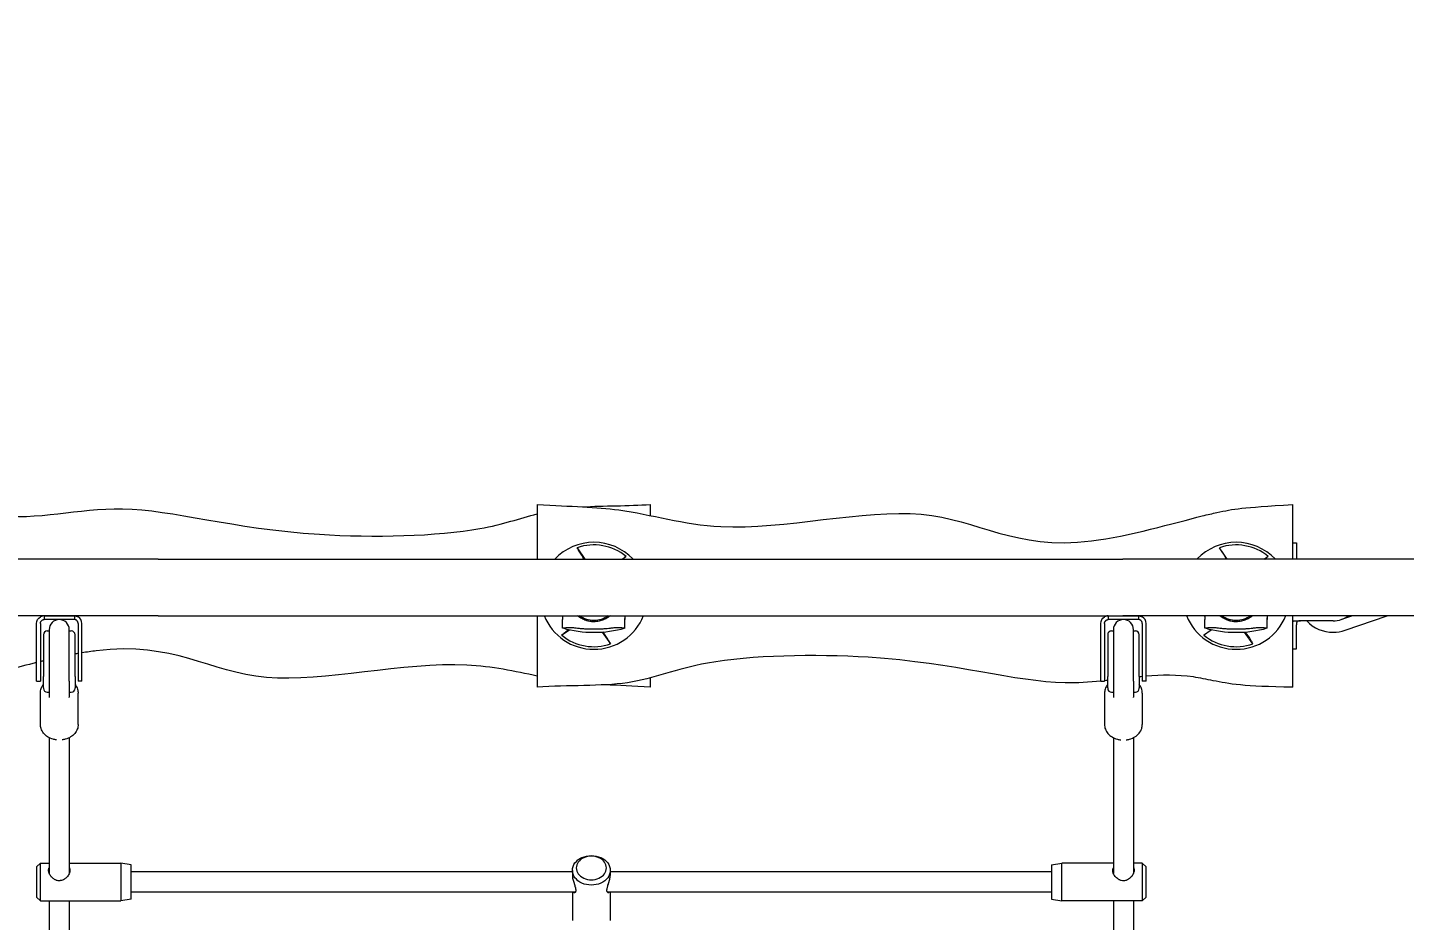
# Model space of a CAD drawing. Extents: x -4349 to 4361, y -3997 to 5633.
# Drawn here: x -445 to 648, y 16 to 725 of the extents above; entities that cross this region are included whole.
import ezdxf

# ---------------------------------------------------------------- set-up
doc = ezdxf.new("R2010")
doc.units = 0
doc.header["$LTSCALE"] = 5
doc.header["$PDMODE"] = 33
doc.header["$PDSIZE"] = 20
for name, color, linetype in [('PRODUCT', 3, 'CONTINUOUS'), ('REFERENCE', 9, 'CONTINUOUS'), ('REVIEW_REQUIRED', 30, 'CONTINUOUS')]:
    doc.layers.add(name, color=color, linetype=linetype)
doc.styles.add('LG1', font='arial.ttf', dxfattribs={"height": 185})
doc.dimstyles.new('LG_DIM', dxfattribs={"dimtxt": 185, "dimasz": 120, "dimexe": 50, "dimexo": 1, "dimgap": 50, "dimtad": 1, "dimdec": 0, "dimrnd": 10, "dimtxsty": 'LG1', "dimcen": 2.5, "dimclrt": 4, "dimadec": 4, "dimazin": 3, "dimtfac": 1, "dimtdec": 0, "dimtmove": 0, "dimatfit": 3, "dimarcsym": 0})

# ---------------------------------------------------------------- blocks, each defined once
blk = doc.blocks.new('*D4')
at = {"layer": 'REFERENCE', "color": 0}
for p in [(-3187.7, 371), (3206.3, 371), (3206.3, -3876)]:
    blk.add_point(p, dxfattribs=at)
at = {"layer": 'REVIEW_REQUIRED', "color": 0, "lineweight": -2}
for p, q in [((-3187.7, 370), (-3187.7, -3926)), ((3206.3, 370), (3206.3, -3926)), ((-3067.7, -3876), (-586.2, -3876)), ((3086.3, -3876), (66, -3876))]:
    blk.add_line(p, q, dxfattribs=at)
at = {"layer": 'REVIEW_REQUIRED', "color": 0}
for points in [[(-3067.7, -3856), (-3067.7, -3896), (-3187.7, -3876)], [(3086.3, -3896), (3086.3, -3856), (3206.3, -3876)]]:
    blk.add_solid(points, dxfattribs=at)
at = {"layer": 'REVIEW_REQUIRED', "color": 4, "insert": (-260.1, -3876), "char_height": 185, "attachment_point": 5, "style": 'LG1'}
blk.add_mtext('\\A1;6390', dxfattribs=at)
blk = doc.blocks.new('*D5')
at = {"layer": 'REFERENCE', "color": 0}
for p in [(1490.2, 3405.2), (-1471.8, 143.6), (1490.2, 143.6)]:
    blk.add_point(p, dxfattribs=at)
at = {"layer": 'REVIEW_REQUIRED', "color": 0, "lineweight": -2}
for p, q in [((-1471.8, 144.6), (-1471.8, 3455.2)), ((1490.2, 144.6), (1490.2, 3455.2)), ((-1351.8, 3405.2), (-196.2, 3405.2)), ((1370.2, 3405.2), (458.1, 3405.2))]:
    blk.add_line(p, q, dxfattribs=at)
at = {"layer": 'REVIEW_REQUIRED', "color": 0}
for points in [[(-1351.8, 3425.2), (-1351.8, 3385.2), (-1471.8, 3405.2)], [(1370.2, 3385.2), (1370.2, 3425.2), (1490.2, 3405.2)]]:
    blk.add_solid(points, dxfattribs=at)
at = {"layer": 'REVIEW_REQUIRED', "color": 4, "insert": (130.9, 3405.2), "char_height": 185, "attachment_point": 5, "style": 'LG1'}
blk.add_mtext('\\A1;2960', dxfattribs=at)
blk = doc.blocks.new('*D6')
at = {"layer": 'REFERENCE', "color": 0}
for p in [(-939.8, 674), (-4068.9, -759.6), (-435.8, -759.6)]:
    blk.add_point(p, dxfattribs=at)
at = {"layer": 'REVIEW_REQUIRED', "color": 0, "lineweight": -2}
for p, q in [((-940.8, 674), (-4118.9, 674)), ((-4068.9, 554), (-4068.9, -109.7)), ((-4068.9, -639.6), (-4068.9, -398.6)), ((-436.8, -759.6), (-4118.9, -759.6))]:
    blk.add_line(p, q, dxfattribs=at)
at = {"layer": 'REVIEW_REQUIRED', "color": 0}
for points in [[(-4048.9, 554), (-4088.9, 554), (-4068.9, 674)], [(-4088.9, -639.6), (-4048.9, -639.6), (-4068.9, -759.6)]]:
    blk.add_solid(points, dxfattribs=at)
at = {"layer": 'REVIEW_REQUIRED', "color": 4, "insert": (-4068.9, -254.2), "char_height": 185, "attachment_point": 5, "style": 'LG1'}
blk.add_mtext('\\A1;1430', dxfattribs=at)
blk = doc.blocks.new('*D7')
at = {"layer": 'REFERENCE', "color": 0}
for p in [(2, 2370), (445.9, -2371.6), (4080.7, -2371.6)]:
    blk.add_point(p, dxfattribs=at)
at = {"layer": 'REVIEW_REQUIRED', "color": 0, "lineweight": -2}
for p, q in [((3, 2370), (4130.7, 2370)), ((4080.7, 2250), (4080.7, 143.6)), ((4080.7, -2251.6), (4080.7, -145.3)), ((446.9, -2371.6), (4130.7, -2371.6))]:
    blk.add_line(p, q, dxfattribs=at)
at = {"layer": 'REVIEW_REQUIRED', "color": 0}
for points in [[(4100.7, 2250), (4060.7, 2250), (4080.7, 2370)], [(4060.7, -2251.6), (4100.7, -2251.6), (4080.7, -2371.6)]]:
    blk.add_solid(points, dxfattribs=at)
at = {"layer": 'REVIEW_REQUIRED', "color": 4, "insert": (4080.7, -0.8), "char_height": 185, "attachment_point": 5, "style": 'LG1'}
blk.add_mtext('\\A1;4740', dxfattribs=at)

msp = doc.modelspace()

# ---------------------------------------------------------------- linework, layer by layer
at = {"layer": 'PRODUCT', "linetype": 'Continuous', "lineweight": 0}
for p, q in [((-40.7, 346.6), (-40.7, 303.3)), ((49.3, 337.8), (49.3, 346.6)), ((559.3, 303.3), (559.3, 346.6)), ((-9, 312.3), (-2.8, 303.3)), ((507.2, 303.3), (501, 312.3)), ((559.3, 316.1), (562.3, 316.1)), ((562.3, 316.1), (562.3, 304.1)), ((-341.7, 303.3), (-1012.9, 303.3)), ((-341.7, 303.3), (424.4, 303.3)), ((26.8, 303.3), (29.8, 305.4)), ((786.7, 303.3), (424.4, 303.3)), ((539.8, 305.4), (536.8, 303.3)), ((562.3, 304.1), (562.3, 303.3)), ((-341.7, 258.3), (-1012.9, 258.3)), ((-438.2, 226.2), (-438.2, 252.2)), ((-435.2, 252.2), (-435.2, 226.2)), ((-432.2, 258.2), (-432.2, 255.2)), ((-432.2, 255.2), (-432.2, 255.2)), ((-432.2, 255.2), (-432.2, 255.2)), ((-408.2, 258.2), (-408.2, 255.2)), ((-408.2, 255.2), (-408.2, 255.2)), ((-408.2, 255.2), (-408.2, 255.2)), ((-405.2, 252.2), (-405.2, 226.2)), ((-402.2, 226.2), (-402.2, 252.2)), ((-341.7, 258.3), (424.4, 258.3)), ((-40.7, 258.3), (-40.7, 201.6)), ((-20.5, 258.3), (-20.5, 255.4)), ((-20.5, 248.5), (-20.5, 255.4)), ((29, 258.3), (29, 255.4)), ((29, 248.5), (29, 255.4)), ((406.8, 226.2), (406.8, 252.2)), ((409.8, 252.2), (409.8, 226.2)), ((412.8, 258.2), (412.8, 255.2)), ((412.8, 255.2), (412.8, 255.2)), ((412.8, 255.2), (412.8, 255.2)), ((786.7, 258.3), (424.4, 258.3)), ((436.8, 258.2), (436.8, 255.2)), ((436.8, 255.2), (436.8, 255.2)), ((436.8, 255.2), (436.8, 255.2)), ((439.8, 252.2), (439.8, 226.2)), ((442.8, 226.2), (442.8, 252.2)), ((489.5, 258.3), (489.5, 255.4)), ((489.5, 248.5), (489.5, 255.4)), ((539, 258.3), (539, 255.4)), ((539, 248.5), (539, 255.4)), ((559.3, 201.6), (559.3, 258.3)), ((560.1, 254.1), (565.3, 254.1)), ((591.3, 254.1), (565.3, 254.1)), ((606.7, 258.3), (597.9, 255.2)), ((600.8, 246.7), (634.2, 258.3)), ((-432.7, 243.2), (-432.7, 210.1)), ((-429.7, 246.2), (-428.2, 246.2)), ((-428.2, 247.2), (-428.2, 206.4)), ((-412.2, 206.4), (-412.2, 247.2)), ((-412.2, 246.2), (-410.7, 246.2)), ((-407.7, 210.1), (-407.7, 243.2)), ((-21.3, 242.8), (-15, 247.2)), ((11, 245.3), (17.6, 235.9)), ((412.3, 243.2), (412.3, 210.1)), ((415.3, 246.2), (416.8, 246.2)), ((416.8, 247.2), (416.8, 206.4)), ((432.8, 206.4), (432.8, 247.2)), ((432.8, 246.2), (434.3, 246.2)), ((437.3, 210.1), (437.3, 243.2)), ((495, 247.2), (488.7, 242.8)), ((527.6, 235.9), (521, 245.3)), ((562.3, 244.1), (562.3, 251.1)), ((562.3, 232.1), (562.3, 244.1)), ((559.3, 232.1), (562.3, 232.1)), ((-438.2, 206.2), (-438.2, 226.2)), ((-435.2, 226.2), (-435.2, 206.2)), ((-405.2, 226.2), (-405.2, 206.2)), ((-402.2, 206.2), (-402.2, 226.2)), ((406.8, 206.2), (406.8, 226.2)), ((409.8, 226.2), (409.8, 206.2)), ((439.8, 226.2), (439.8, 206.2)), ((442.8, 206.2), (442.8, 226.2)), ((-432.7, 200.9), (-432.7, 210.1)), ((-407.7, 210.1), (-407.7, 200.9)), ((49.3, 201.6), (49.3, 208.9)), ((412.3, 200.9), (412.3, 210.1)), ((437.3, 210.1), (437.3, 200.9)), ((-438.2, 206.2), (-435.2, 206.2)), ((-435.2, 171.9), (-435.2, 196.8)), ((-432.7, 200.9), (-432.7, 200.5)), ((-429.7, 197.5), (-428.2, 197.5)), ((-428.2, 206.4), (-428.2, 193.6)), ((-412.2, 206.4), (-412.2, 193.6)), ((-412.2, 197.5), (-410.7, 197.5)), ((-407.7, 200.5), (-407.7, 200.9)), ((-402.2, 206.2), (-405.2, 206.2)), ((-405.2, 171.9), (-405.2, 196.8)), ((406.8, 206.2), (409.8, 206.2)), ((409.8, 196.8), (409.8, 171.9)), ((412.3, 200.9), (412.3, 200.5)), ((415.3, 197.5), (416.8, 197.5)), ((416.8, 206.4), (416.8, 193.6)), ((432.8, 206.4), (432.8, 193.6)), ((432.8, 197.5), (434.3, 197.5)), ((437.3, 200.5), (437.3, 200.9)), ((442.8, 206.2), (439.8, 206.2)), ((439.8, 196.8), (439.8, 171.9)), ((-428.2, 193.6), (-428.2, 193.3)), ((-412.2, 193.3), (-412.2, 193.6)), ((416.8, 193.6), (416.8, 193.3)), ((432.8, 193.3), (432.8, 193.6)), ((-428.2, 161.4), (-428.2, 53.7)), ((-412.2, 161.4), (-412.2, 53.7)), ((416.8, 161.4), (416.8, 53.7)), ((432.8, 161.4), (432.8, 53.7)), ((-438.2, 58.8), (-435.2, 61.8)), ((-438.2, 58.8), (-438.2, 54.3)), ((-435.2, 56.1), (-435.2, 61.8)), ((-435.2, 61.8), (-428.2, 61.8)), ((-435.2, 31.8), (-435.2, 56.1)), ((-412.2, 61.8), (-371.2, 61.8)), ((-371.2, 61.8), (-371.2, 56.1)), ((-363.2, 60.4), (-371.2, 61.8)), ((-371.2, 56.1), (-371.2, 31.8)), ((-363.2, 55.3), (-363.2, 60.4)), ((-363.2, 33.2), (-363.2, 55.3)), ((-12.7, 54.8), (-363.2, 54.8)), ((-12.7, 56.1), (-12.7, 52.1)), ((17.3, 56.1), (17.3, 52.1)), ((367.8, 54.8), (17.3, 54.8)), ((367.8, 60.4), (375.8, 61.8)), ((367.8, 60.4), (367.8, 55.3)), ((367.8, 55.3), (367.8, 33.2)), ((375.8, 56.1), (375.8, 61.8)), ((416.8, 61.8), (375.8, 61.8)), ((375.8, 31.8), (375.8, 56.1)), ((439.8, 61.8), (432.8, 61.8)), ((439.8, 61.8), (439.8, 56.1)), ((442.8, 58.8), (439.8, 61.8)), ((439.8, 56.1), (439.8, 31.8)), ((442.8, 54.3), (442.8, 58.8)), ((-438.2, 54.3), (-438.2, 34.8)), ((442.8, 34.8), (442.8, 54.3)), ((-438.2, 34.8), (-435.2, 31.8)), ((-363.2, 33.2), (-371.2, 31.8)), ((-10.4, 38.8), (-363.2, 38.8)), ((-12.7, 38.8), (-12.7, 16.3)), ((367.8, 38.8), (14.9, 38.8)), ((17.3, 38.8), (17.3, 16.3)), ((367.8, 33.2), (375.8, 31.8)), ((442.8, 34.8), (439.8, 31.8)), ((-435.2, 31.8), (-371.2, 31.8)), ((-428.2, 31.8), (-428.2, -145.5)), ((-412.2, 31.8), (-412.2, -145.5)), ((439.8, 31.8), (375.8, 31.8)), ((416.8, 31.8), (416.8, -145.5)), ((432.8, 31.8), (432.8, -145.5))]:
    msp.add_line(p, q, dxfattribs=at)
for centre, radius, start, end in [((4.3, 274.1), 42.5, 43.4566, 136.5434), ((4.3, 274.1), 40.4, 50.8025, 109.1975), ((514.3, 274.1), 42.5, 43.4566, 136.5434), ((514.3, 274.1), 40.4, 50.8025, 109.1975), ((-420.2, 247.2), 8, 90, 180), ((-420.2, 247.2), 8, 0, 90), ((4.3, 274.1), 42.5, 201.7562, 338.2438), ((4.3, 274.1), 19.4, 234.3082, 270), ((4.3, 274.1), 19.4, 270, 305.6918), ((424.8, 247.2), 8, 90, 180), ((424.8, 247.2), 8, 0, 90), ((514.3, 274.1), 42.5, 201.7562, 338.2438), ((514.3, 274.1), 19.4, 234.3082, 270), ((514.3, 274.1), 19.4, 270, 305.6918), ((591.3, 274.1), 29, 223.6028, 270), ((591.3, 274.1), 20, 270, 308.0089), ((-429.7, 243.2), 3, 90, 180), ((-410.7, 243.2), 3, 0, 90), ((4.3, 274.1), 40.4, 230.8025, 289.1975), ((4.3, 335.9), 90.8, 254.1962, 270), ((4.3, 335.9), 90.8, 270, 285.8038), ((415.3, 243.2), 3, 90, 180), ((434.3, 243.2), 3, 0, 90), ((514.3, 274.1), 40.4, 230.8025, 289.1975), ((514.3, 335.9), 90.8, 254.1962, 270), ((514.3, 335.9), 90.8, 270, 285.8038), ((591.3, 274.1), 29, 270, 289.2162), ((-429.7, 200.5), 3, 180, 270), ((-410.7, 200.5), 3, 270, 0), ((415.3, 200.5), 3, 180, 270), ((434.3, 200.5), 3, 270, 0)]:
    msp.add_arc(centre, radius, start, end, dxfattribs=at)
at = {"layer": 'PRODUCT', "linetype": 'Continuous', "lineweight": 0, "extrusion": (0, 0, -1)}
for centre, major_axis, ratio, end_param in [((-432.2, 252.2), (-6, 0), 1, 1.047198), ((-420.2, 258.2), (-12, 0), 0.000036, 3.141593), ((-420.2, 255.2), (12, 0), 0.000036, 3.141593), ((412.8, 252.2), (-6, 0), 1, 1.047198), ((424.8, 258.2), (-12, 0), 0.000036, 3.141593), ((424.8, 255.2), (12, 0), 0.000036, 3.141593), ((2.3, 56.1), (-15, 0), 0.782586, 3.141593), ((2.3, 56.1), (15, 0), 0.782586, 3.141593)]:
    msp.add_ellipse(centre, major_axis=major_axis, ratio=ratio, start_param=0, end_param=end_param, dxfattribs=at)
at = {"layer": 'PRODUCT', "linetype": 'Continuous', "lineweight": 0}
for centre, major_axis, ratio, end_param in [((-420.2, 255.2), (12, 0), 0.000036, 3.141593), ((-408.2, 252.2), (6, 0), 1, 1.047198), ((424.8, 255.2), (12, 0), 0.000036, 3.141593), ((436.8, 252.2), (6, 0), 1, 1.047198), ((2.3, 58), (12, 0), 0.782586, 3.141593), ((2.3, 58), (-12, 0), 0.782586, 3.141593)]:
    msp.add_ellipse(centre, major_axis=major_axis, ratio=ratio, start_param=0, end_param=end_param, dxfattribs=at)
for points, knots in [([(-550.7, 346.6), (-511.7, 346.3), (-495, 343.1), (-441.7, 331.8), (-370.7, 355.8), (-255.6, 318.3), (-92.2, 322), (-54.5, 335.6), (-40.7, 339.2)], [0, 0, 0, 0, 0.0819172, 0.1165378, 0.3462065, 0.6050821, 0.7621874, 0.8474007, 0.8474007, 0.8474007, 0.8474007]), ([(-40.7, 346.6), (-13, 344.9), (31.7, 344.7), (117.7, 316.8), (282, 359.4), (351.2, 298.4), (473.6, 334.5), (511.7, 343.1), (517.7, 344), (559.3, 346.6)], [0, 0, 0, 0, 0.106281, 0.254068, 0.502095, 0.750611, 0.86937, 0.894309, 1, 1, 1, 1]), ([(-7.3, 309.5), (-7.7, 310), (-8, 310.5), (-8.4, 311.2), (-8.6, 311.5), (-8.8, 311.9), (-8.9, 312.1), (-9, 312.3)], [0.000000486, 0.000000486, 0.000000486, 0.000000486, 0.002114988, 0.002114988, 0.003172238, 0.003172238, 0.004229489, 0.004229489, 0.004229489, 0.004229489]), ([(501, 312.3), (501.2, 311.9), (501.4, 311.5), (501.8, 310.8), (502, 310.5), (502.3, 310), (502.5, 309.7), (502.7, 309.5)], [0.000000242, 0.000000242, 0.000000242, 0.000000242, 0.002114103, 0.002114103, 0.003171033, 0.003171033, 0.004227963, 0.004227963, 0.004227963, 0.004227963]), ([(29.8, 305.4), (29.5, 305.1), (29.1, 304.8), (28.5, 304.3), (28.3, 304.1), (27.8, 303.7), (27.5, 303.5), (27.3, 303.4)], [0.000000242, 0.000000242, 0.000000242, 0.000000242, 0.002114103, 0.002114103, 0.003171033, 0.003171033, 0.004227963, 0.004227963, 0.004227963, 0.004227963]), ([(537.3, 303.4), (537.8, 303.7), (538.3, 304.1), (538.9, 304.6), (539.1, 304.8), (539.5, 305.1), (539.7, 305.3), (539.8, 305.4)], [0.000000486, 0.000000486, 0.000000486, 0.000000486, 0.002114988, 0.002114988, 0.003172238, 0.003172238, 0.004229489, 0.004229489, 0.004229489, 0.004229489]), ([(-432.2, 258.2), (-432.2, 258.2), (-432.2, 258.2), (-432.3, 258.2), (-432.4, 258.2), (-432.5, 258.2), (-432.6, 258.2), (-432.9, 258.2), (-433, 258.2), (-433.3, 258.1), (-433.4, 258.1), (-433.8, 258), (-433.9, 257.9), (-434.3, 257.8), (-434.5, 257.8), (-434.9, 257.6), (-435, 257.5), (-435.2, 257.4)], [0, 0, 0, 0, 0.000602724, 0.000602724, 0.001205449, 0.001205449, 0.001808173, 0.001808173, 0.002410898, 0.002410898, 0.003013622, 0.003013622, 0.003616347, 0.003616347, 0.004219071, 0.004219071, 0.004821796, 0.004821796, 0.004821796, 0.004821796]), ([(-435.2, 252.2), (-435.2, 252.5), (-435.2, 252.7), (-435.1, 253.1), (-435, 253.2), (-434.9, 253.5), (-434.9, 253.6), (-434.7, 254), (-434.5, 254.2), (-434.2, 254.4), (-434.1, 254.5), (-433.9, 254.7), (-433.8, 254.7), (-433.6, 254.9), (-433.5, 254.9), (-433.3, 255), (-433.2, 255), (-433, 255.1), (-432.9, 255.1), (-432.8, 255.1), (-432.7, 255.2), (-432.5, 255.2), (-432.4, 255.2), (-432.2, 255.2), (-432.2, 255.2), (-432.2, 255.2)], [0, 0, 0, 0, 0.000794672, 0.000794672, 0.001192009, 0.001192009, 0.001589345, 0.001589345, 0.002384017, 0.002384017, 0.002781354, 0.002781354, 0.00317869, 0.00317869, 0.003576026, 0.003576026, 0.003973362, 0.003973362, 0.004370698, 0.004370698, 0.004768035, 0.004768035, 0.005562707, 0.005562707, 0.006357379, 0.006357379, 0.006357379, 0.006357379]), ([(-435.2, 252.2), (-435.2, 252.5), (-435.2, 252.7), (-435.1, 253.1), (-435, 253.2), (-434.9, 253.5), (-434.9, 253.6), (-434.7, 254), (-434.5, 254.2), (-434.2, 254.4), (-434.1, 254.5), (-433.9, 254.7), (-433.8, 254.7), (-433.6, 254.9), (-433.5, 254.9), (-433.3, 255), (-433.2, 255), (-433, 255.1), (-432.9, 255.1), (-432.8, 255.2), (-432.7, 255.2), (-432.5, 255.2), (-432.4, 255.2), (-432.2, 255.2), (-432.2, 255.2), (-432.2, 255.2)], [0, 0, 0, 0, 0.000794672, 0.000794672, 0.001192009, 0.001192009, 0.001589345, 0.001589345, 0.002384017, 0.002384017, 0.002781354, 0.002781354, 0.00317869, 0.00317869, 0.003576026, 0.003576026, 0.003973362, 0.003973362, 0.004370698, 0.004370698, 0.004768035, 0.004768035, 0.005562707, 0.005562707, 0.006357379, 0.006357379, 0.006357379, 0.006357379]), ([(-408.2, 258.2), (-408.2, 258.2), (-408.2, 258.2), (-408.1, 258.2), (-408, 258.2), (-407.9, 258.2), (-407.8, 258.2), (-407.6, 258.2), (-407.4, 258.2), (-407.1, 258.1), (-407, 258.1), (-406.6, 258), (-406.5, 257.9), (-406.1, 257.8), (-405.9, 257.8), (-405.6, 257.6), (-405.4, 257.5), (-405.2, 257.4)], [0, 0, 0, 0, 0.000602724, 0.000602724, 0.001205449, 0.001205449, 0.001808173, 0.001808173, 0.002410898, 0.002410898, 0.003013622, 0.003013622, 0.003616347, 0.003616347, 0.004219071, 0.004219071, 0.004821796, 0.004821796, 0.004821796, 0.004821796]), ([(-405.2, 252.2), (-405.2, 252.5), (-405.2, 252.7), (-405.4, 253.1), (-405.4, 253.2), (-405.5, 253.5), (-405.6, 253.6), (-405.8, 254), (-405.9, 254.2), (-406.2, 254.4), (-406.3, 254.5), (-406.5, 254.7), (-406.6, 254.7), (-406.8, 254.9), (-406.9, 254.9), (-407.1, 255), (-407.2, 255), (-407.4, 255.1), (-407.5, 255.1), (-407.7, 255.2), (-407.7, 255.2), (-407.9, 255.2), (-408, 255.2), (-408.2, 255.2), (-408.2, 255.2), (-408.2, 255.2)], [0, 0, 0, 0, 0.000794672, 0.000794672, 0.001192009, 0.001192009, 0.001589345, 0.001589345, 0.002384017, 0.002384017, 0.002781354, 0.002781354, 0.00317869, 0.00317869, 0.003576026, 0.003576026, 0.003973362, 0.003973362, 0.004370698, 0.004370698, 0.004768035, 0.004768035, 0.005562707, 0.005562707, 0.006357379, 0.006357379, 0.006357379, 0.006357379]), ([(-405.2, 252.2), (-405.2, 252.5), (-405.2, 252.7), (-405.4, 253.1), (-405.4, 253.2), (-405.5, 253.5), (-405.6, 253.6), (-405.8, 254), (-405.9, 254.2), (-406.2, 254.4), (-406.3, 254.5), (-406.5, 254.7), (-406.6, 254.7), (-406.8, 254.9), (-406.9, 254.9), (-407.1, 255), (-407.2, 255), (-407.4, 255.1), (-407.5, 255.1), (-407.7, 255.1), (-407.7, 255.2), (-407.9, 255.2), (-408, 255.2), (-408.2, 255.2), (-408.2, 255.2), (-408.2, 255.2)], [0, 0, 0, 0, 0.000794672, 0.000794672, 0.001192009, 0.001192009, 0.001589345, 0.001589345, 0.002384017, 0.002384017, 0.002781354, 0.002781354, 0.00317869, 0.00317869, 0.003576026, 0.003576026, 0.003973362, 0.003973362, 0.004370698, 0.004370698, 0.004768035, 0.004768035, 0.005562707, 0.005562707, 0.006357379, 0.006357379, 0.006357379, 0.006357379]), ([(4.3, 253.5), (3.9, 253.5), (3.6, 253.5), (2.9, 253.5), (2.5, 253.6), (1.5, 253.7), (0.8, 253.8), (-0.2, 254), (-0.5, 254.1), (-1.2, 254.2), (-1.5, 254.3), (-2.5, 254.6), (-3.1, 254.9), (-4.3, 255.4), (-4.8, 255.7), (-5.9, 256.2), (-6.4, 256.5), (-7.4, 257.2), (-7.8, 257.5), (-8.5, 258), (-8.7, 258.2), (-8.8, 258.3)], [0.0173685, 0.0173685, 0.0173685, 0.0173685, 0.01841269, 0.01841269, 0.01945689, 0.01945689, 0.02154529, 0.02154529, 0.02258948, 0.02258948, 0.02363368, 0.02363368, 0.02572208, 0.02572208, 0.02781047, 0.02781047, 0.02989887, 0.02989887, 0.03198726, 0.03198726, 0.03289971, 0.03289971, 0.03289971, 0.03289971]), ([(17.4, 258.3), (16.8, 257.8), (16.1, 257.3), (14.9, 256.5), (14.4, 256.2), (13.3, 255.6), (12.8, 255.4), (11.6, 254.9), (11, 254.6), (9.7, 254.2), (9.1, 254.1), (7.1, 253.6), (5.7, 253.5), (4.3, 253.5)], [0.0017977, 0.0017977, 0.0017977, 0.0017977, 0.0048042, 0.0048042, 0.00689825, 0.00689825, 0.0089923, 0.0089923, 0.01108635, 0.01108635, 0.0131804, 0.0131804, 0.0173685, 0.0173685, 0.0173685, 0.0173685]), ([(412.8, 258.2), (412.8, 258.2), (412.8, 258.2), (412.7, 258.2), (412.6, 258.2), (412.5, 258.2), (412.4, 258.2), (412.1, 258.2), (412, 258.2), (411.7, 258.1), (411.6, 258.1), (411.2, 258), (411.1, 257.9), (410.7, 257.8), (410.5, 257.8), (410.1, 257.6), (410, 257.5), (409.8, 257.4)], [0, 0, 0, 0, 0.000602724, 0.000602724, 0.001205449, 0.001205449, 0.001808173, 0.001808173, 0.002410898, 0.002410898, 0.003013622, 0.003013622, 0.003616347, 0.003616347, 0.004219071, 0.004219071, 0.004821796, 0.004821796, 0.004821796, 0.004821796]), ([(409.8, 252.2), (409.8, 252.5), (409.8, 252.7), (409.9, 253.1), (410, 253.2), (410.1, 253.5), (410.1, 253.6), (410.3, 254), (410.5, 254.2), (410.8, 254.4), (410.9, 254.5), (411.1, 254.7), (411.2, 254.7), (411.4, 254.9), (411.5, 254.9), (411.7, 255), (411.8, 255), (412, 255.1), (412.1, 255.1), (412.2, 255.1), (412.3, 255.2), (412.5, 255.2), (412.6, 255.2), (412.8, 255.2), (412.8, 255.2), (412.8, 255.2)], [0, 0, 0, 0, 0.000794672, 0.000794672, 0.001192009, 0.001192009, 0.001589345, 0.001589345, 0.002384017, 0.002384017, 0.002781354, 0.002781354, 0.00317869, 0.00317869, 0.003576026, 0.003576026, 0.003973362, 0.003973362, 0.004370698, 0.004370698, 0.004768035, 0.004768035, 0.005562707, 0.005562707, 0.006357379, 0.006357379, 0.006357379, 0.006357379]), ([(409.8, 252.2), (409.8, 252.5), (409.8, 252.7), (409.9, 253.1), (410, 253.2), (410.1, 253.5), (410.1, 253.6), (410.3, 254), (410.5, 254.2), (410.8, 254.4), (410.9, 254.5), (411.1, 254.7), (411.2, 254.7), (411.4, 254.9), (411.5, 254.9), (411.7, 255), (411.8, 255), (412, 255.1), (412.1, 255.1), (412.2, 255.2), (412.3, 255.2), (412.5, 255.2), (412.6, 255.2), (412.8, 255.2), (412.8, 255.2), (412.8, 255.2)], [0, 0, 0, 0, 0.000794672, 0.000794672, 0.001192009, 0.001192009, 0.001589345, 0.001589345, 0.002384017, 0.002384017, 0.002781354, 0.002781354, 0.00317869, 0.00317869, 0.003576026, 0.003576026, 0.003973362, 0.003973362, 0.004370698, 0.004370698, 0.004768035, 0.004768035, 0.005562707, 0.005562707, 0.006357379, 0.006357379, 0.006357379, 0.006357379]), ([(436.8, 258.2), (436.8, 258.2), (436.8, 258.2), (436.9, 258.2), (437, 258.2), (437.1, 258.2), (437.2, 258.2), (437.4, 258.2), (437.6, 258.2), (437.9, 258.1), (438, 258.1), (438.4, 258), (438.5, 257.9), (438.9, 257.8), (439.1, 257.8), (439.4, 257.6), (439.6, 257.5), (439.8, 257.4)], [0, 0, 0, 0, 0.000602724, 0.000602724, 0.001205449, 0.001205449, 0.001808173, 0.001808173, 0.002410898, 0.002410898, 0.003013622, 0.003013622, 0.003616347, 0.003616347, 0.004219071, 0.004219071, 0.004821796, 0.004821796, 0.004821796, 0.004821796]), ([(439.8, 252.2), (439.8, 252.5), (439.8, 252.7), (439.6, 253.1), (439.6, 253.2), (439.5, 253.5), (439.4, 253.6), (439.2, 254), (439.1, 254.2), (438.8, 254.4), (438.7, 254.5), (438.5, 254.7), (438.4, 254.7), (438.2, 254.9), (438.1, 254.9), (437.9, 255), (437.8, 255), (437.6, 255.1), (437.5, 255.1), (437.3, 255.2), (437.3, 255.2), (437.1, 255.2), (437, 255.2), (436.8, 255.2), (436.8, 255.2), (436.8, 255.2)], [0, 0, 0, 0, 0.000794672, 0.000794672, 0.001192009, 0.001192009, 0.001589345, 0.001589345, 0.002384017, 0.002384017, 0.002781354, 0.002781354, 0.00317869, 0.00317869, 0.003576026, 0.003576026, 0.003973362, 0.003973362, 0.004370698, 0.004370698, 0.004768035, 0.004768035, 0.005562707, 0.005562707, 0.006357379, 0.006357379, 0.006357379, 0.006357379]), ([(439.8, 252.2), (439.8, 252.5), (439.8, 252.7), (439.6, 253.1), (439.6, 253.2), (439.5, 253.5), (439.4, 253.6), (439.2, 254), (439.1, 254.2), (438.8, 254.4), (438.7, 254.5), (438.5, 254.7), (438.4, 254.7), (438.2, 254.9), (438.1, 254.9), (437.9, 255), (437.8, 255), (437.6, 255.1), (437.5, 255.1), (437.3, 255.1), (437.3, 255.2), (437.1, 255.2), (437, 255.2), (436.8, 255.2), (436.8, 255.2), (436.8, 255.2)], [0, 0, 0, 0, 0.000794672, 0.000794672, 0.001192009, 0.001192009, 0.001589345, 0.001589345, 0.002384017, 0.002384017, 0.002781354, 0.002781354, 0.00317869, 0.00317869, 0.003576026, 0.003576026, 0.003973362, 0.003973362, 0.004370698, 0.004370698, 0.004768035, 0.004768035, 0.005562707, 0.005562707, 0.006357379, 0.006357379, 0.006357379, 0.006357379]), ([(514.3, 253.5), (513.9, 253.5), (513.6, 253.5), (512.9, 253.5), (512.5, 253.6), (511.5, 253.7), (510.8, 253.8), (509.8, 254), (509.5, 254.1), (508.8, 254.2), (508.5, 254.3), (507.5, 254.6), (506.9, 254.9), (505.7, 255.4), (505.2, 255.7), (504.1, 256.2), (503.6, 256.5), (502.6, 257.2), (502.2, 257.5), (501.5, 258), (501.3, 258.2), (501.2, 258.3)], [0.0173685, 0.0173685, 0.0173685, 0.0173685, 0.01841269, 0.01841269, 0.01945689, 0.01945689, 0.02154529, 0.02154529, 0.02258948, 0.02258948, 0.02363368, 0.02363368, 0.02572208, 0.02572208, 0.02781047, 0.02781047, 0.02989887, 0.02989887, 0.03198726, 0.03198726, 0.03289971, 0.03289971, 0.03289971, 0.03289971]), ([(527.4, 258.3), (526.8, 257.8), (526.1, 257.3), (524.9, 256.5), (524.4, 256.2), (523.3, 255.6), (522.8, 255.4), (521.6, 254.9), (521, 254.6), (519.7, 254.2), (519.1, 254.1), (517.1, 253.6), (515.7, 253.5), (514.3, 253.5)], [0.0017977, 0.0017977, 0.0017977, 0.0017977, 0.0048042, 0.0048042, 0.00689825, 0.00689825, 0.0089923, 0.0089923, 0.01108635, 0.01108635, 0.0131804, 0.0131804, 0.0173685, 0.0173685, 0.0173685, 0.0173685]), ([(559.3, 251.1), (559.3, 251.3), (559.3, 251.5), (559.3, 251.9), (559.3, 252.1), (559.3, 252.5), (559.3, 252.6), (559.3, 253), (559.3, 253.1), (559.4, 253.4), (559.4, 253.5), (559.5, 253.7), (559.5, 253.8), (559.6, 254), (559.7, 254), (559.9, 254.1), (560, 254.1), (560.1, 254.1)], [0, 0, 0, 0, 0.000602724, 0.000602724, 0.001205449, 0.001205449, 0.001808173, 0.001808173, 0.002410898, 0.002410898, 0.003013622, 0.003013622, 0.003616347, 0.003616347, 0.004219071, 0.004219071, 0.004821796, 0.004821796, 0.004821796, 0.004821796]), ([(565.3, 254.1), (565, 254.1), (564.7, 254.1), (564.3, 254.1), (564.2, 254.1), (564, 254.1), (563.9, 254.1), (563.5, 254), (563.3, 254), (563, 253.9), (562.9, 253.9), (562.8, 253.8), (562.7, 253.7), (562.6, 253.6), (562.6, 253.6), (562.5, 253.4), (562.4, 253.3), (562.4, 253.1), (562.4, 253), (562.3, 252.8), (562.3, 252.7), (562.3, 252.4), (562.3, 252.1), (562.3, 251.6), (562.3, 251.4), (562.3, 251.1)], [0, 0, 0, 0, 0.000794672, 0.000794672, 0.001192009, 0.001192009, 0.001589345, 0.001589345, 0.002384017, 0.002384017, 0.002781354, 0.002781354, 0.00317869, 0.00317869, 0.003576026, 0.003576026, 0.003973362, 0.003973362, 0.004370698, 0.004370698, 0.004768035, 0.004768035, 0.005562707, 0.005562707, 0.006357379, 0.006357379, 0.006357379, 0.006357379]), ([(562.8, 253.8), (562.7, 253.8), (562.7, 253.7), (562.6, 253.6), (562.6, 253.6), (562.5, 253.4), (562.4, 253.3), (562.4, 253.1), (562.4, 253), (562.3, 252.8), (562.3, 252.7), (562.3, 252.4), (562.3, 252.1), (562.3, 251.6), (562.3, 251.4), (562.3, 251.1)], [0.002922818, 0.002922818, 0.002922818, 0.002922818, 0.00317869, 0.00317869, 0.003576026, 0.003576026, 0.003973362, 0.003973362, 0.004370698, 0.004370698, 0.004768035, 0.004768035, 0.005562707, 0.005562707, 0.006357379, 0.006357379, 0.006357379, 0.006357379]), ([(564.2, 254.1), (564.1, 254.1), (564.1, 254.1), (564, 254.1), (563.9, 254.1), (563.6, 254), (563.4, 254), (563.3, 254)], [0.001109887, 0.001109887, 0.001109887, 0.001109887, 0.001192009, 0.001192009, 0.001589345, 0.001589345, 0.002162901, 0.002162901, 0.002162901, 0.002162901]), ([(564.9, 254.1), (564.7, 254.1), (564.6, 254.1), (564.5, 254.1), (564.4, 254.1), (564.4, 254.1)], [0.0003939016, 0.0003939016, 0.0003939016, 0.0003939016, 0.0007946724, 0.0007946724, 0.0008645375, 0.0008645375, 0.0008645375, 0.0008645375]), ([(-18.7, 244.8), (-19.3, 244.4), (-19.7, 244.1), (-20.4, 243.5), (-20.6, 243.4), (-21, 243.1), (-21.1, 242.9), (-21.3, 242.8)], [0.000000486, 0.000000486, 0.000000486, 0.000000486, 0.002114988, 0.002114988, 0.003172238, 0.003172238, 0.004229489, 0.004229489, 0.004229489, 0.004229489]), ([(4.3, 247.5), (3.2, 247.5), (2.1, 247.5), (0.5, 247.5), (0, 247.5), (-1.1, 247.6), (-1.6, 247.6), (-3.1, 247.7), (-4.1, 247.8), (-5.4, 247.9), (-5.9, 247.9), (-6.8, 248), (-7.2, 248.1), (-8.4, 248.2), (-9.1, 248.3), (-10.5, 248.4), (-11.1, 248.5), (-11.9, 248.6), (-12.1, 248.6), (-12.5, 248.7), (-12.7, 248.7), (-13.2, 248.7), (-13.4, 248.7), (-13.6, 248.7)], [0.02582839, 0.02582839, 0.02582839, 0.02582839, 0.0290553, 0.0290553, 0.03066876, 0.03066876, 0.03228222, 0.03228222, 0.03550913, 0.03550913, 0.03712259, 0.03712259, 0.03873604, 0.03873604, 0.04196296, 0.04196296, 0.04518987, 0.04518987, 0.04680333, 0.04680333, 0.04841679, 0.04841679, 0.0516437, 0.0516437, 0.0516437, 0.0516437]), ([(22.1, 248.7), (22, 248.7), (21.7, 248.7), (21.2, 248.7), (21, 248.7), (20.6, 248.6), (20.4, 248.6), (19.6, 248.5), (19, 248.4), (18, 248.3), (17.7, 248.3), (16.9, 248.2), (16.5, 248.1), (15.3, 248), (14.5, 247.9), (13.1, 247.8), (12.6, 247.8), (11.6, 247.7), (11.1, 247.7), (9.6, 247.6), (8.6, 247.5), (7, 247.5), (6.4, 247.5), (5.3, 247.5), (4.8, 247.5), (4.3, 247.5)], [0.0000002, 0.0000002, 0.0000002, 0.0000002, 0.00322872, 0.00322872, 0.00484298, 0.00484298, 0.00645725, 0.00645725, 0.00968577, 0.00968577, 0.01130003, 0.01130003, 0.01291429, 0.01291429, 0.01614282, 0.01614282, 0.01775708, 0.01775708, 0.01937134, 0.01937134, 0.02259987, 0.02259987, 0.02421413, 0.02421413, 0.02582839, 0.02582839, 0.02582839, 0.02582839]), ([(488.7, 242.8), (489, 243), (489.4, 243.4), (490, 243.9), (490.3, 244.1), (490.8, 244.4), (491, 244.6), (491.3, 244.8)], [0.000000242, 0.000000242, 0.000000242, 0.000000242, 0.002114103, 0.002114103, 0.003171033, 0.003171033, 0.004227963, 0.004227963, 0.004227963, 0.004227963]), ([(514.3, 247.5), (513.2, 247.5), (512.1, 247.5), (510.5, 247.5), (510, 247.5), (508.9, 247.6), (508.4, 247.6), (506.9, 247.7), (505.9, 247.8), (504.6, 247.9), (504.1, 247.9), (503.2, 248), (502.8, 248.1), (501.6, 248.2), (500.9, 248.3), (499.5, 248.4), (498.9, 248.5), (498.1, 248.6), (497.9, 248.6), (497.5, 248.7), (497.3, 248.7), (496.8, 248.7), (496.6, 248.7), (496.4, 248.7)], [0.02582839, 0.02582839, 0.02582839, 0.02582839, 0.0290553, 0.0290553, 0.03066876, 0.03066876, 0.03228222, 0.03228222, 0.03550913, 0.03550913, 0.03712259, 0.03712259, 0.03873604, 0.03873604, 0.04196296, 0.04196296, 0.04518987, 0.04518987, 0.04680333, 0.04680333, 0.04841679, 0.04841679, 0.0516437, 0.0516437, 0.0516437, 0.0516437]), ([(532.1, 248.7), (532, 248.7), (531.7, 248.7), (531.2, 248.7), (531, 248.7), (530.6, 248.6), (530.4, 248.6), (529.6, 248.5), (529, 248.4), (528, 248.3), (527.7, 248.3), (526.9, 248.2), (526.5, 248.1), (525.3, 248), (524.5, 247.9), (523.1, 247.8), (522.6, 247.8), (521.6, 247.7), (521.1, 247.7), (519.6, 247.6), (518.6, 247.5), (517, 247.5), (516.4, 247.5), (515.3, 247.5), (514.8, 247.5), (514.3, 247.5)], [0.0000002, 0.0000002, 0.0000002, 0.0000002, 0.00322872, 0.00322872, 0.00484298, 0.00484298, 0.00645725, 0.00645725, 0.00968577, 0.00968577, 0.01130003, 0.01130003, 0.01291429, 0.01291429, 0.01614282, 0.01614282, 0.01775708, 0.01775708, 0.01937134, 0.01937134, 0.02259987, 0.02259987, 0.02421413, 0.02421413, 0.02582839, 0.02582839, 0.02582839, 0.02582839]), ([(-40.7, 210.4), (-58.3, 214), (-121.4, 228.2), (-273.5, 188.8), (-331, 239.5), (-398.3, 229.4), (-402.2, 228.8)], [0.1542475, 0.1542475, 0.1542475, 0.1542475, 0.2540676, 0.502095, 0.750611, 0.7655165, 0.7655165, 0.7655165, 0.7655165]), ([(17.6, 235.9), (17.4, 236.3), (17.1, 236.7), (16.7, 237.4), (16.5, 237.7), (16.2, 238.2), (16.1, 238.4), (15.9, 238.7)], [0.000000242, 0.000000242, 0.000000242, 0.000000242, 0.002114103, 0.002114103, 0.003171033, 0.003171033, 0.004227963, 0.004227963, 0.004227963, 0.004227963]), ([(525.9, 238.7), (526.2, 238.2), (526.5, 237.7), (527, 237), (527.1, 236.7), (527.3, 236.3), (527.5, 236.1), (527.6, 235.9)], [0.000000486, 0.000000486, 0.000000486, 0.000000486, 0.002114988, 0.002114988, 0.003172238, 0.003172238, 0.004229489, 0.004229489, 0.004229489, 0.004229489]), ([(-438.2, 221.1), (-453.6, 217.3), (-474.2, 211.6), (-503.2, 205.1), (-509.2, 204.2), (-550.7, 201.6)], [0.8105885, 0.8105885, 0.8105885, 0.8105885, 0.86937, 0.8943089, 1, 1, 1, 1]), ([(406.8, 206.3), (397.6, 205.4), (349.4, 202.1), (264.1, 229.9), (88.9, 225.9), (37.6, 200.9), (-16.3, 203.2), (-40.7, 201.6)], [0.2840329, 0.2840329, 0.2840329, 0.2840329, 0.3462065, 0.6050821, 0.7621874, 0.8835919, 1, 1, 1, 1]), ([(559.3, 201.6), (520.2, 201.9), (503.5, 205.1), (472.5, 211.6), (455.1, 211.3), (442.8, 210.3)], [0, 0, 0, 0, 0.0819172, 0.1165378, 0.2014407, 0.2014407, 0.2014407, 0.2014407]), ([(-435.2, 196.8), (-435.2, 198.1), (-435, 199.4), (-434.1, 201.7), (-433.5, 202.8), (-432.7, 203.7)], [3.1415927, 3.1415927, 3.1415927, 3.1415927, 3.4292151, 3.4292151, 3.7025888, 3.7025888, 3.7025888, 3.7025888]), ([(-407.7, 203.7), (-407.7, 203.7), (-407.7, 203.7), (-406.8, 202.6), (-406.1, 201.3), (-405.4, 199), (-405.2, 197.9), (-405.2, 196.8)], [5.7221892, 5.7221892, 5.7221892, 5.7221892, 5.725143, 5.725143, 6.0397525, 6.0397525, 6.2831853, 6.2831853, 6.2831853, 6.2831853]), ([(412.3, 203.7), (412.3, 203.7), (412.3, 203.7), (411.4, 202.6), (410.7, 201.3), (410, 199), (409.8, 197.9), (409.8, 196.8)], [8.8637818, 8.8637818, 8.8637818, 8.8637818, 8.8667356, 8.8667356, 9.1813452, 9.1813452, 9.424778, 9.424778, 9.424778, 9.424778]), ([(439.8, 196.8), (439.8, 198.1), (439.6, 199.4), (438.7, 201.7), (438.1, 202.8), (437.3, 203.7)], [6.2831853, 6.2831853, 6.2831853, 6.2831853, 6.5708078, 6.5708078, 6.8441814, 6.8441814, 6.8441814, 6.8441814]), ([(-422.4, 159.7), (-423.3, 159.8), (-424.2, 160), (-426.6, 160.6), (-428.1, 161.3), (-430.7, 162.9), (-431.8, 163.9), (-433.6, 166.2), (-434.3, 167.4), (-435, 169.8), (-435.2, 170.9), (-435.2, 171.9)], [1.725907, 1.725907, 1.725907, 1.725907, 1.91252, 1.91252, 2.251553, 2.251553, 2.58355, 2.58355, 2.89816, 2.89816, 3.141593, 3.141593, 3.141593, 3.141593]), ([(-405.2, 171.9), (-405.2, 170.7), (-405.4, 169.4), (-406.4, 167), (-407.1, 165.8), (-408.8, 163.7), (-409.9, 162.8), (-412.5, 161.2), (-413.9, 160.6), (-416.3, 160), (-417.1, 159.8), (-418, 159.7)], [0, 0, 0, 0, 0.287622, 0.287622, 0.584303, 0.584303, 0.900647, 0.900647, 1.233012, 1.233012, 1.415686, 1.415686, 1.415686, 1.415686]), ([(409.8, 171.9), (409.8, 170.7), (410, 169.4), (410.9, 167), (411.6, 165.8), (413.4, 163.7), (414.5, 162.8), (417.1, 161.2), (418.5, 160.6), (420.8, 160), (421.7, 159.8), (422.6, 159.7)], [3.141593, 3.141593, 3.141593, 3.141593, 3.429215, 3.429215, 3.725895, 3.725895, 4.04224, 4.04224, 4.374605, 4.374605, 4.557279, 4.557279, 4.557279, 4.557279]), ([(427, 159.7), (427.9, 159.8), (428.8, 160), (431.2, 160.6), (432.6, 161.3), (435.2, 162.9), (436.4, 163.9), (438.2, 166.2), (438.9, 167.4), (439.6, 169.8), (439.8, 170.9), (439.8, 171.9)], [4.867499, 4.867499, 4.867499, 4.867499, 5.054112, 5.054112, 5.393146, 5.393146, 5.725143, 5.725143, 6.039753, 6.039753, 6.283185, 6.283185, 6.283185, 6.283185]), ([(-428.7, 56.1), (-428.7, 56.6), (-428.7, 57), (-428.5, 57.7), (-428.3, 58), (-428.2, 58.2)], [0, 0, 0, 0, 0.001698966, 0.001698966, 0.002929912, 0.002929912, 0.002929912, 0.002929912]), ([(-411.7, 56.1), (-411.7, 55.7), (-411.8, 55.2), (-412, 54.3), (-412.2, 53.8), (-412.6, 52.9), (-412.9, 52.4), (-413.5, 51.5), (-413.8, 51.1), (-414.4, 50.4), (-414.6, 50.2), (-415, 49.9), (-415.2, 49.7), (-415.9, 49.2), (-416.4, 48.9), (-417.4, 48.4), (-418, 48.2), (-418.8, 48), (-419.1, 47.9), (-419.6, 47.9), (-419.9, 47.8), (-420.8, 47.8), (-421.3, 47.9), (-422.2, 48.1), (-422.4, 48.2), (-423, 48.4), (-423.2, 48.5), (-423.8, 48.8), (-424, 48.9), (-424.5, 49.2), (-424.7, 49.4), (-425.4, 49.9), (-425.8, 50.2), (-426.4, 50.8), (-426.6, 51.1), (-426.9, 51.5), (-427.1, 51.7), (-427.6, 52.4), (-427.8, 52.8), (-428.1, 53.6), (-428.2, 53.8), (-428.4, 54.3), (-428.5, 54.5), (-428.6, 55), (-428.6, 55.2), (-428.7, 55.7), (-428.7, 55.9), (-428.7, 56.1)], [0.02718345, 0.02718345, 0.02718345, 0.02718345, 0.02887889, 0.02887889, 0.03057432, 0.03057432, 0.03226976, 0.03226976, 0.0339652, 0.0339652, 0.03481291, 0.03481291, 0.03566063, 0.03566063, 0.03735607, 0.03735607, 0.0390515, 0.0390515, 0.03989922, 0.03989922, 0.04074694, 0.04074694, 0.04244237, 0.04244237, 0.04329009, 0.04329009, 0.04413781, 0.04413781, 0.04498552, 0.04498552, 0.04583324, 0.04583324, 0.04752868, 0.04752868, 0.0483764, 0.0483764, 0.04922411, 0.04922411, 0.05091955, 0.05091955, 0.05176727, 0.05176727, 0.05261498, 0.05261498, 0.0534627, 0.0534627, 0.05431042, 0.05431042, 0.05431042, 0.05431042]), ([(-412.2, 58.2), (-412.2, 58.1), (-412.1, 58.1), (-412, 57.8), (-411.9, 57.6), (-411.8, 57), (-411.7, 56.6), (-411.7, 56.1)], [0.024248815, 0.024248815, 0.024248815, 0.024248815, 0.024635005, 0.024635005, 0.025484488, 0.025484488, 0.027183454, 0.027183454, 0.027183454, 0.027183454]), ([(416.3, 56.1), (416.3, 56.6), (416.3, 57), (416.5, 57.7), (416.7, 58), (416.8, 58.2)], [0.027183454, 0.027183454, 0.027183454, 0.027183454, 0.028878889, 0.028878889, 0.030107282, 0.030107282, 0.030107282, 0.030107282]), ([(433.3, 56.1), (433.3, 55.7), (433.2, 55.2), (433, 54.3), (432.8, 53.8), (432.4, 52.9), (432.1, 52.4), (431.5, 51.5), (431.2, 51.1), (430.6, 50.4), (430.4, 50.2), (430, 49.9), (429.8, 49.7), (429.1, 49.2), (428.6, 48.9), (427.8, 48.5), (427.6, 48.4), (427, 48.2), (426.8, 48.1), (425.9, 47.9), (425.4, 47.8), (424.2, 47.8), (423.7, 47.9), (422.8, 48.1), (422.5, 48.2), (422, 48.4), (421.7, 48.5), (421.2, 48.8), (421, 48.9), (420.5, 49.2), (420.3, 49.4), (419.6, 49.9), (419.2, 50.2), (418.4, 51.1), (418, 51.5), (417.4, 52.4), (417.2, 52.9), (416.8, 53.6), (416.7, 53.8), (416.6, 54.3), (416.5, 54.5), (416.3, 55.2), (416.3, 55.7), (416.3, 56.1)], [0, 0, 0, 0, 0.00169897, 0.00169897, 0.00339793, 0.00339793, 0.0050969, 0.0050969, 0.00679586, 0.00679586, 0.00764535, 0.00764535, 0.00849483, 0.00849483, 0.0101938, 0.0101938, 0.01104328, 0.01104328, 0.01189276, 0.01189276, 0.01359173, 0.01359173, 0.01529069, 0.01529069, 0.01614018, 0.01614018, 0.01698966, 0.01698966, 0.01783914, 0.01783914, 0.01868862, 0.01868862, 0.02038759, 0.02038759, 0.02208656, 0.02208656, 0.02378552, 0.02378552, 0.02463501, 0.02463501, 0.02548449, 0.02548449, 0.02718345, 0.02718345, 0.02718345, 0.02718345]), ([(432.8, 58.2), (432.8, 58.1), (432.9, 58.1), (433, 57.8), (433.1, 57.6), (433.2, 57.2), (433.2, 57), (433.3, 56.6), (433.3, 56.4), (433.3, 56.1)], [0.051391918, 0.051391918, 0.051391918, 0.051391918, 0.051767266, 0.051767266, 0.052614984, 0.052614984, 0.053462701, 0.053462701, 0.054310419, 0.054310419, 0.054310419, 0.054310419]), ([(-12.7, 52.1), (-12.7, 51.6), (-12.7, 51.2), (-12.6, 50.2), (-12.5, 49.6), (-12.2, 48.6), (-12.1, 48), (-11.8, 46.9), (-11.6, 46.4), (-11.4, 45.6), (-11.3, 45.3), (-11.1, 44.8), (-11, 44.5), (-10.8, 43.7), (-10.6, 43.2), (-10.4, 42.5), (-10.4, 42.2), (-10.3, 41.8), (-10.2, 41.6), (-10.1, 40.9), (-10.1, 40.5), (-10.1, 39.8), (-10.1, 39.5), (-10.2, 39.1), (-10.3, 39), (-10.4, 38.8), (-10.4, 38.7), (-10.6, 38.5), (-10.6, 38.5), (-10.8, 38.4), (-10.9, 38.4), (-11.1, 38.3), (-11.3, 38.3), (-11.6, 38.4), (-11.8, 38.5), (-12, 38.7), (-12, 38.8), (-12, 38.8)], [0, 0, 0, 0, 0.00169897, 0.00169897, 0.00339793, 0.00339793, 0.0050969, 0.0050969, 0.00679586, 0.00679586, 0.00764535, 0.00764535, 0.00849483, 0.00849483, 0.0101938, 0.0101938, 0.01104328, 0.01104328, 0.01189276, 0.01189276, 0.01359173, 0.01359173, 0.01529069, 0.01529069, 0.01614018, 0.01614018, 0.01698966, 0.01698966, 0.01783914, 0.01783914, 0.01868862, 0.01868862, 0.02038759, 0.02038759, 0.02208656, 0.02208656, 0.02242846, 0.02242846, 0.02242846, 0.02242846]), ([(16.6, 38.8), (16.6, 38.8), (16.5, 38.7), (16.4, 38.5), (16.2, 38.4), (15.9, 38.3), (15.9, 38.3), (15.7, 38.3), (15.6, 38.3), (15.4, 38.4), (15.2, 38.5), (14.9, 38.8), (14.8, 39), (14.7, 39.4), (14.7, 39.5), (14.7, 39.8), (14.6, 40), (14.6, 40.5), (14.7, 40.9), (14.8, 41.5), (14.8, 41.8), (15, 42.2), (15, 42.5), (15.1, 43), (15.2, 43.2), (15.4, 43.7), (15.4, 44), (15.7, 44.8), (15.9, 45.3), (16.1, 46.1), (16.2, 46.4), (16.4, 46.9), (16.4, 47.2), (16.7, 48), (16.8, 48.5), (17, 49.4), (17, 49.6), (17.1, 50.2), (17.2, 50.4), (17.2, 50.9), (17.2, 51.2), (17.3, 51.6), (17.3, 51.9), (17.3, 52.1)], [0.03192146, 0.03192146, 0.03192146, 0.03192146, 0.03226976, 0.03226976, 0.0339652, 0.0339652, 0.03481291, 0.03481291, 0.03566063, 0.03566063, 0.03735607, 0.03735607, 0.0390515, 0.0390515, 0.03989922, 0.03989922, 0.04074694, 0.04074694, 0.04244237, 0.04244237, 0.04329009, 0.04329009, 0.04413781, 0.04413781, 0.04498552, 0.04498552, 0.04583324, 0.04583324, 0.04752868, 0.04752868, 0.0483764, 0.0483764, 0.04922411, 0.04922411, 0.05091955, 0.05091955, 0.05176727, 0.05176727, 0.05261498, 0.05261498, 0.0534627, 0.0534627, 0.05431042, 0.05431042, 0.05431042, 0.05431042])]:
    msp.add_open_spline(points, degree=3, knots=knots, dxfattribs=at)
for points in [[(-4.8, 344.7), (12.3, 345.7), (31.3, 345.4), (49.3, 346.6)], [(-3.4, 303.3), (-4.7, 305.4), (-6, 307.4), (-7.3, 309.5)], [(502.7, 309.5), (504, 307.4), (505.3, 305.4), (506.6, 303.3)], [(27.3, 303.4), (27.3, 303.3), (27.3, 303.3), (27.2, 303.3)], [(537.2, 303.3), (537.3, 303.3), (537.3, 303.3), (537.3, 303.4)], [(-15.5, 247.3), (-16.6, 246.4), (-17.7, 245.6), (-18.7, 244.8)], [(15.9, 238.7), (14.5, 240.9), (13, 243.1), (11.5, 245.4)], [(491.3, 244.8), (492.3, 245.6), (493.4, 246.4), (494.5, 247.3)], [(521.5, 245.4), (523, 243.1), (524.5, 240.9), (525.9, 238.7)], [(-432.7, 222.4), (-433.5, 222.2), (-434.4, 222), (-435.2, 221.8)], [(-405.2, 228.3), (-406, 228.1), (-406.9, 228), (-407.7, 227.8)], [(439.8, 210), (439, 209.9), (438.1, 209.8), (437.3, 209.8)], [(49.3, 201.6), (35.4, 202.5), (23.7, 202.9), (13.3, 203.4)], [(412.3, 206.9), (411.5, 206.8), (410.6, 206.7), (409.8, 206.6)]]:
    msp.add_open_spline(points, degree=3, dxfattribs=at)
for points, weights in [([(-20.9, 258.3), (-20.6, 257.4), (-20.5, 256.4), (-20.5, 255.4)], [0.945994232972, 0.95659153735, 0.974593459692, 1]), ([(29, 255.4), (29, 256.4), (29.1, 257.4), (29.4, 258.3)], [1, 0.974593512857, 0.956591619573, 0.945994320149]), ([(489.1, 258.3), (489.4, 257.4), (489.5, 256.4), (489.5, 255.4)], [0.945994232951, 0.956591537325, 0.974593459675, 1]), ([(539, 255.4), (539, 256.4), (539.1, 257.4), (539.4, 258.3)], [1, 0.974593512839, 0.956591619548, 0.945994320127]), ([(-13.6, 248.7), (-15.9, 248.6), (-18.2, 248.5), (-20.5, 248.5)], [1, 0.99951768639, 0.99951768639, 1]), ([(29, 248.5), (26.7, 248.5), (24.4, 248.6), (22.1, 248.7)], [1, 0.99951768639, 0.99951768639, 1]), ([(496.4, 248.7), (494.1, 248.6), (491.8, 248.5), (489.5, 248.5)], [1, 0.99951768639, 0.99951768639, 1]), ([(539, 248.5), (536.7, 248.5), (534.4, 248.6), (532.1, 248.7)], [1, 0.99951768639, 0.99951768639, 1])]:
    msp.add_rational_spline(points, weights, degree=3, dxfattribs=at)

# ---------------------------------------------------------------- dimensions: what is measured, and where the dimension line sits
at = {"layer": 'REVIEW_REQUIRED'}
for base, p1, p2, picture, middle in [((1490.2, 3405.2), (-1471.8, 143.6), (1490.2, 143.6), '*D5', (130.9, 3405.2)), ((3206.3, -3876), (-3187.7, 371), (3206.3, 371), '*D4', (-260.1, -3876))]:
    dim = msp.add_linear_dim(base=base, p1=p1, p2=p2, dimstyle='LG_DIM', dxfattribs=at)
    dim.commit()
    dim.dimension.update_dxf_attribs({"geometry": picture, "text_midpoint": middle, "dimtype": 160})
dim = msp.add_linear_dim(base=(4080.7, -2371.6), p1=(2, 2370), p2=(445.9, -2371.6), angle=90, dimstyle='LG_DIM', override={"dimlfac": 1, "dimtxsty": 'LG1', "dimsah": 1, "dimtolj": 1}, dxfattribs=at)
dim.commit()
dim.dimension.update_dxf_attribs({"geometry": '*D7', "text_midpoint": (4080.7, -0.8)})
dim = msp.add_linear_dim(base=(-4068.9, -759.6), p1=(-939.8, 674), p2=(-435.8, -759.6), angle=90, dimstyle='LG_DIM', dxfattribs=at)
dim.commit()
dim.dimension.update_dxf_attribs({"geometry": '*D6', "text_midpoint": (-4068.9, -254.2), "dimtype": 160})

doc.saveas('drawing.dxf')
